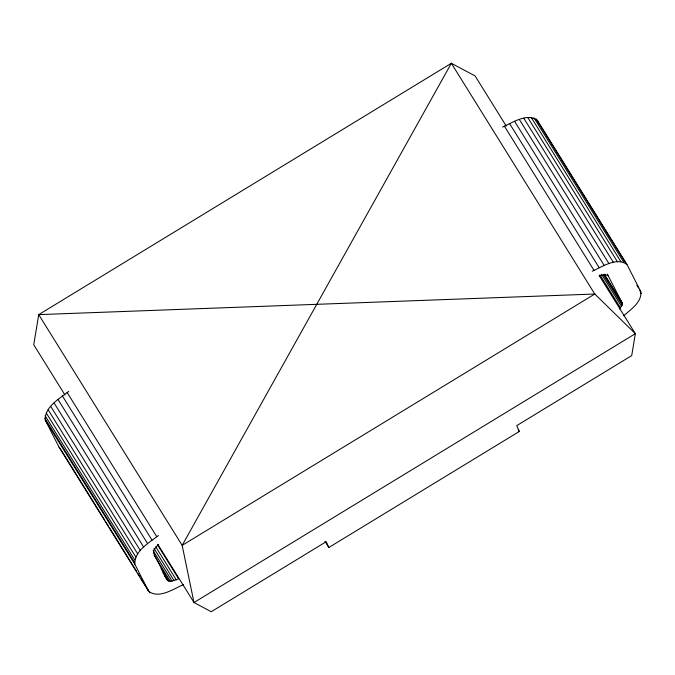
<?xml version="1.0" encoding="UTF-8"?>
<svg xmlns="http://www.w3.org/2000/svg" width="675" height="675" viewBox="0 0 675 675"><rect width="100%" height="100%" fill="white"/><g stroke="black" fill="none" stroke-linecap="round" stroke-linejoin="round"><path stroke-width="1.01" d="M183.398 584.609C173.348 589.03 159.022 599.071 148.66 591.342L59.037 447.171L45.25 420.103C44.542 406.78 59.569 398.63 68.766 391.348M148.66 591.342L134.873 564.275C134.165 550.952 149.192 542.801 158.389 535.52M502.613 127.069C512.663 122.648 526.989 112.607 537.351 120.336L626.974 264.507L640.769 291.575C642.136 302.265 630.593 309.462 623.675 315.824M619.532 309.023L622.173 305.032L622.181 302.889L607.281 274.042M158.321 544.59L154.111 549.442L153.453 552.96L167.24 580.019L168.91 581.133L172.066 581.091L178.689 578.905L157.537 544.877M324.92 541.257L328.809 547.518L519.286 431.485L516.721 425.647L631.716 355.607L635.335 333.678L599.172 275.501M592.237 271.24C602.286 266.819 616.612 256.778 626.974 264.507M599.324 275.948L605.315 274.59L608.394 275.83M59.037 447.171L60.32 448.664M536.068 118.842L625.691 263.014M534.018 117.88L623.633 262.043M636.871 285.306L638.542 287.989M639.655 289.777L640.769 291.575M640.136 291.76L641.25 293.549M531.242 117.458L620.865 261.63M527.816 117.593L617.439 261.765M523.825 118.285L613.448 262.457M519.37 119.517L608.993 263.689M514.553 121.255L604.176 265.427M604.37 274.236L622.181 302.889M604.024 274.295L622.392 303.843M509.498 123.466L599.122 267.637M603.248 274.582L622.173 305.032M601.484 274.168L621.532 306.408M599.881 274.801L620.477 307.935M506.258 126.039L475.099 75.921L451.347 63.273L38.728 314.626L33.75 344.773L64.91 394.892M504.335 126.082L593.958 270.253M518.172 429.697L519.286 431.485M67.095 392.428L156.718 536.6M157.823 544.354L193.987 602.53L211.258 611.727L326.244 541.679L328.809 547.518M62.336 395.854L151.959 540.025M155.714 546.767L176.31 579.892M154.035 548.395L174.082 580.635M153.132 550.648L172.066 581.091M57.966 399.398L147.589 543.561M154.178 555.289L170.319 581.259M161.123 568.595L168.91 581.133M162.869 572.653L167.873 580.719M164.455 575.539L167.24 580.019M54.076 402.958L143.699 547.13M50.768 406.451L140.392 550.623M48.136 409.793L137.759 553.964M46.221 412.906L135.844 557.077M45.09 415.707L134.713 559.879M44.761 418.129L134.384 562.292M45.25 420.103L134.873 564.275M60.877 449.558L104.853 520.298M105.967 522.087L108.194 525.673M109.308 527.462L136.586 571.337M137.7 573.134L139.928 576.712M141.041 578.5L149.943 592.836M537.351 120.336L539.258 124.073M451.347 63.273L182.166 545.366L193.987 602.53L635.335 333.678L594.785 294.022L451.347 63.273M594.785 294.022L182.166 545.366L38.728 314.626L594.785 294.022"/></g></svg>
